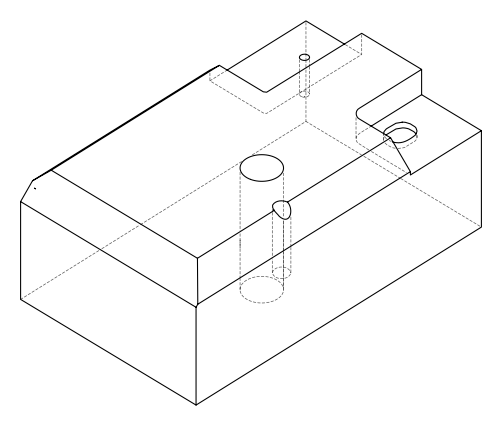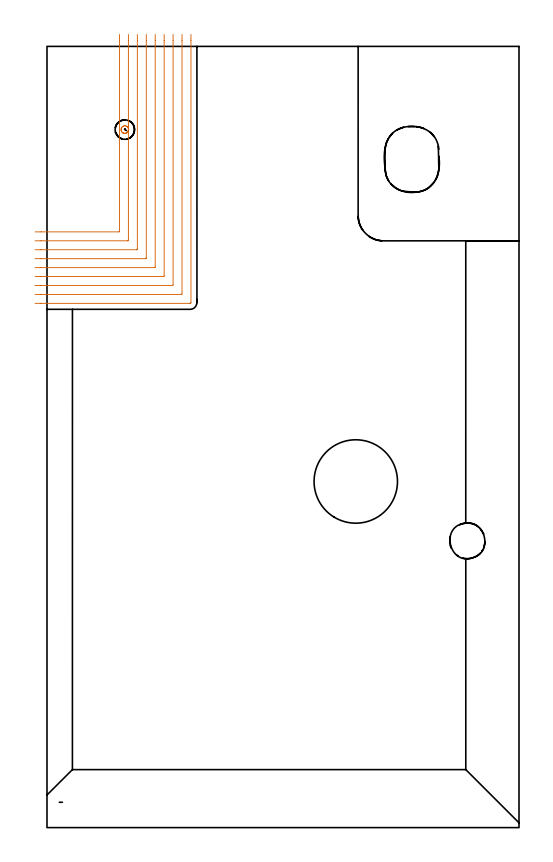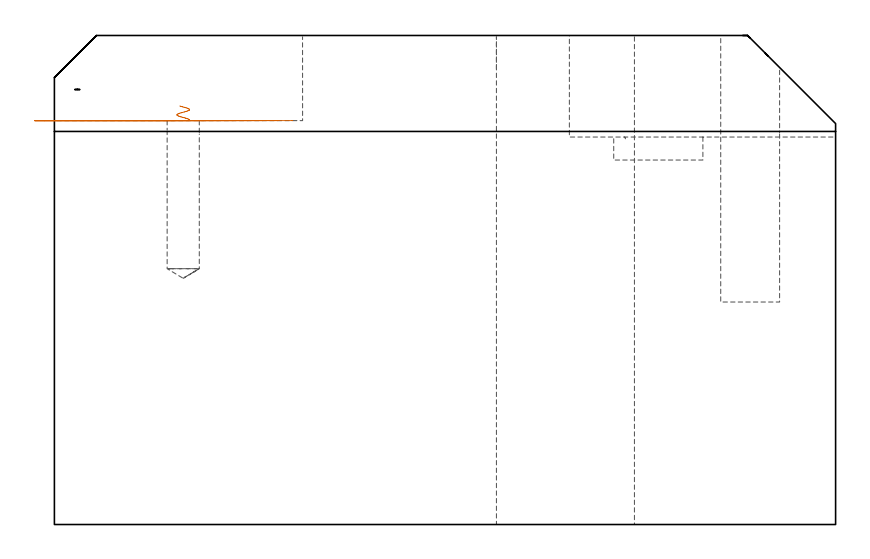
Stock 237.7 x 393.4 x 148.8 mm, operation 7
(PLAN: 11 operations, 7 tool changes, 162.3 min)
(1 SPOT_DRILL | STEP1POCKET | NXT0321_9005460120000 | 0.03 min | 2812 mm3)
(2 INDEXABLE_INSERT_DRILL_THROUGH_HOLE_FROM_SOLID | STEP1HOLE | NXT0302_036 | 0.61 min | 206064 mm3)
(3 DRILL_BLIND_HOLE_INTO_CENTER | STEP1POCKET | UGT0301_212 | 0.21 min | 3509 mm3)
(4 AREA_MILL | FG_CHAMFER_SURFACE | UGT0205_001 | 22.63 min | 108346 mm3)
(5 AREA_MILL_1 | FG_CHAMFER_SURFACE_1 | UGT0205_001 | 19.91 min | 94854 mm3)
(6 AREA_MILL_2 | FG_CHAMFER_SURFACE_2 | UGT0205_001 | 9.78 min | 19899 mm3)
(7 MILL_CORNER_NOTCH_RECTANGULAR | CORNER_NOTCH_RECTANGULAR | NXT0201_008 | Follow Part, ap 1.5, ae 75% | 95.56 min | 255425 mm3)
(8 MILL_CORNER_NOTCH_RECTANGULAR_1 | CORNER_NOTCH_RECTANGULAR_1 | UGT0201_094 | Follow Part, ap 5, ae 75% | 10.24 min | 240972 mm3)
(9 MILL_RECTANGULAR_POCKET | POCKET_RECTANGULAR_STRAIGHT | UGT0201_094 | Follow Part, ap 5, ae 75% | 0.4 min | 5345 mm3)
(10 MILL_BLIND_HOLE_FROM_SOLID_MATERIAL | STEP1POCKET_1 | NXT0201_011 | Spiral | 2.59 min | 19824 mm3)
(11 BORE_BLIND_HOLE | STEP1POCKET_1 | UGT0332_075 | 0.33 min | 0 mm3)
(TOOL NXT0321_9005460120000 | NC Spot Drill, 142deg, 12mm, Carbide, Uncoated | D12 PA142 FL30 Z2)
(TOOL NXT0302_036 | Index. Insert Drill 42mm [880-D4200L50-05] | D42 PA176 FL210 Z2)
(TOOL UGT0301_212 | Twist Drill 9.8 mm | D9.8 PA118 FL83 Z2)
(TOOL UGT0205_001 | Chamfer Mill 20 x 3 x 45 deg. | D20 FL50 Z2)
(TOOL NXT0201_008 | ENDMILL 6mm [2P460-0600-NA 1630] | D6 FL26 Z6)
(TOOL UGT0201_094 | End mill 20 mm | D20 FL38 Z4)
(TOOL NXT0201_011 | ENDMILL 12mm [2P460-1200-NA 1630] | D12 FL38 Z6)
(TOOL UGT0332_075 | 17.75 mm Rough Boring Bar | D17.75)
(OP 7 MILL_CORNER_NOTCH_RECTANGULAR, part 2 of 2)
G0 Z158.8
X-6. Y300.
Z122.9
G1 X-3.
X36.204 F500.
G3 X36.5 Y300.296 R0.3
G1 Y396.4
Y399.4 F250.
G0 Z158.8
X-6. Y295.5
Z122.9
G1 X-3.
X40.704 F500.
G3 X41. Y295.796 R0.3
G1 Y350.942
Y353.942 F250.
G0 Z158.8
X38.154 Y349.941
Z127.339
G1 X38.383 Y349.791 Z127.266
X38.563 Y349.708 Z127.213
X39.003 Y349.611 Z127.092
X39.454 Y349.618 Z126.971
X39.892 Y349.727 Z126.85
X40.069 Y349.815 Z126.797
X40.441 Y350.081 Z126.674
X40.755 Y350.431 Z126.548
X40.912 Y350.703 Z126.464
X41.049 Y351.077 Z126.358
X41.09 Y351.271 Z126.304
X41.098 Y351.577 Z126.222
X41.06 Y351.88 Z126.14
X40.94 Y352.259 Z126.034
X40.877 Y352.393 Z125.994
X40.768 Y352.559 Z125.941
X40.507 Y352.873 Z125.832
X40.144 Y353.135 Z125.712
X39.974 Y353.233 Z125.659
X39.509 Y353.372 Z125.529
X39.024 Y353.39 Z125.399
X38.55 Y353.285 Z125.269
X38.118 Y353.064 Z125.139
X37.756 Y352.74 Z125.009
X37.644 Y352.581 Z124.957
X37.415 Y352.142 Z124.824
X37.351 Y351.949 Z124.769
X37.301 Y351.539 Z124.659
X37.334 Y351.128 Z124.548
X37.39 Y350.932 Z124.494
X37.463 Y350.748 Z124.441
X37.69 Y350.361 Z124.321
X37.968 Y350.063 Z124.211
X38.383 Y349.791 Z124.078
X38.563 Y349.708 Z124.025
X39.003 Y349.611 Z123.905
X39.454 Y349.618 Z123.784
X39.892 Y349.727 Z123.663
X40.069 Y349.815 Z123.61
X40.441 Y350.081 Z123.487
X40.755 Y350.431 Z123.361
X40.912 Y350.703 Z123.277
X41.049 Y351.077 Z123.17
X41.09 Y351.271 Z123.117
X41.098 Y351.577 Z123.035
X41.06 Y351.88 Z122.953
X41. Y352.07 Z122.9
Y396.4 F500.
Y399.4 F250.
G0 Z158.8
X-6. Y291.
Z122.9
G1 X-3.
X45.203 F500.
G3 X45.5 Y291.297 R0.3
G1 Y396.4
Y399.4 F250.
G0 Z158.8
X-6. Y286.5
Z122.9
G1 X-3.
X49.703 F500.
G3 X50. Y286.797 R0.3
G1 Y396.4
Y399.4 F250.
G0 Z158.8
X-6. Y282.
Z122.9
G1 X-3.
X54.203 F500.
G3 X54.5 Y282.297 R0.3
G1 Y396.4
Y399.4 F250.
G0 Z158.8
X-6. Y277.5
Z122.9
G1 X-3.
X58.703 F500.
G3 X59. Y277.797 R0.3
G1 Y396.4
Y399.4 F250.
G0 Z158.8
X-6. Y273.
Z122.9
G1 X-3.
X63.203 F500.
G3 X63.5 Y273.297 R0.3
G1 Y396.4
Y399.4 F250.
G0 Z158.8
X-6. Y268.5
Z122.9
G1 X-3.
X67.703 F500.
G3 X68. Y268.797 R0.3
G1 Y396.4
Y399.4 F250.
G0 Z158.8
X-6. Y264.
Z122.9
G1 X-3.
X72.1 F500.
G3 X72.5 Y264.4 R0.4
G1 Y396.4
Y399.4 F250.
G0 Z158.8
M5
M2
